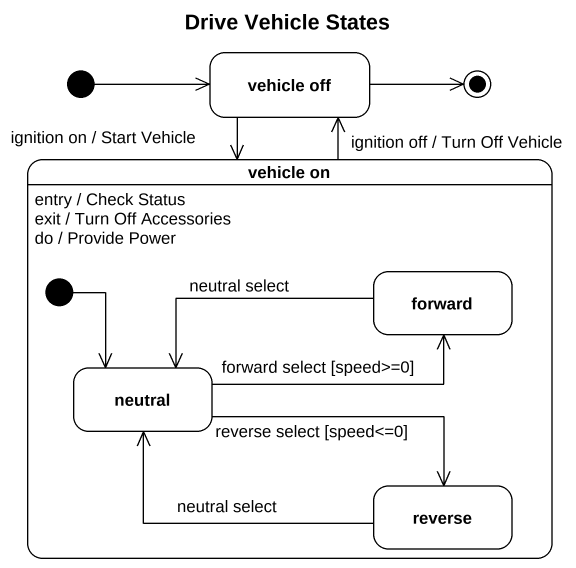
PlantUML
@startuml
title Drive Vehicle States
hide empty description
state "vehicle off" as vehicle_off #FFFFFF
state "vehicle on" as vehicle_on #FFFFFF {
  state forward #FFFFFF
  state neutral #FFFFFF
  state reverse #FFFFFF
  [*] --> neutral
}
vehicle_on : entry / Check Status
vehicle_on : exit / Turn Off Accessories
vehicle_on : do / Provide Power
[*] -right-> vehicle_off
vehicle_off --> vehicle_on : ignition on / Start Vehicle
vehicle_on -up-> vehicle_off : ignition off / Turn Off Vehicle
forward -left-> neutral : neutral select
neutral -right-> forward : forward select [speed>=0]
neutral -right-> reverse : reverse select [speed<=0]
reverse -left-> neutral : neutral select
vehicle_off -right-> [*]
@enduml
